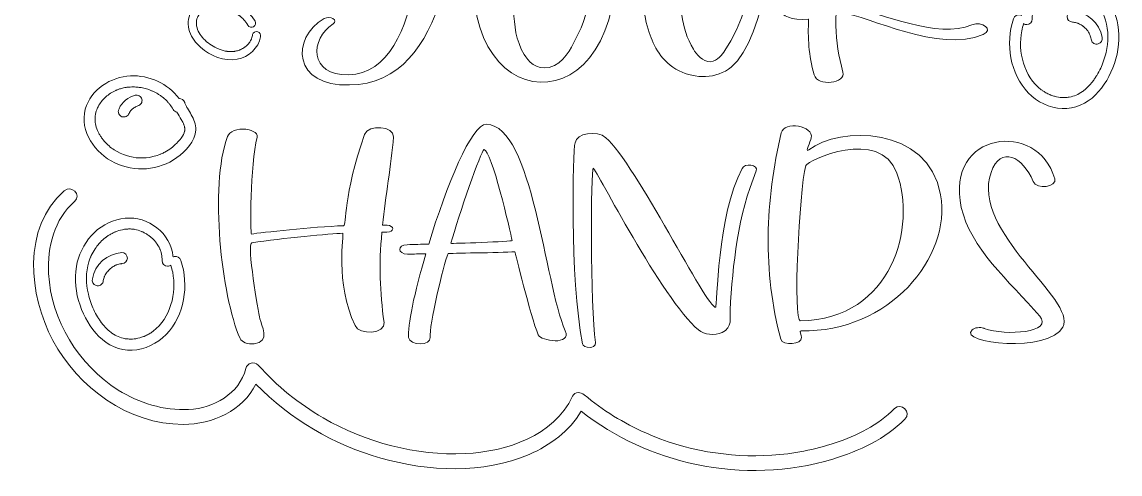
# Model space of a CAD drawing. Header units: inches. Extents: x 0.1 to 11.8, y -10.6 to -1.4.
# Drawn here: x 0.13 to 11.33, y -10.63 to -6.02 of the extents above; entities that cross this region are included whole.
import ezdxf

# ---------------------------------------------------------------- set-up
doc = ezdxf.new("R2010")
doc.units = ezdxf.units.IN
doc.header["$MEASUREMENT"] = 0
doc.layers.add('Layer 1', color=7, linetype='Continuous')

# ---------------------------------------------------------------- blocks, each defined once
blk = doc.blocks.new('block 3')
at = {"layer": 'Layer 1', "lineweight": 0}
for points, knots in [([(5.408, -4.391), (5.388, -4.392), (5.371, -4.396), (5.356, -4.401), (5.159, -4.435), (5.049, -4.518), (4.959, -4.657), (4.841, -4.84), (4.797, -5.037), (4.766, -5.232), (4.472, -7.047), (6.329, -7.144), (6.174, -5.25), (6.153, -4.992), (6.056, -4.348), (5.408, -4.391)], [0, 0, 0, 0, 1, 1, 1, 2, 2, 2, 3, 3, 3, 4, 4, 4, 5, 5, 5, 5]), ([(4.131, -4.467), (3.997, -4.685), (3.554, -5.389), (3.212, -5.501), (3.182, -5.511), (3.155, -5.513), (3.15, -5.509), (3.15, -5.509), (3.142, -5.509), (3.142, -5.509), (3.023, -5.406), (3.195, -4.855), (3.237, -4.624), (3.237, -4.624), (3.238, -4.623), (3.238, -4.623), (3.255, -4.524), (3.025, -4.489), (2.965, -4.582), (2.764, -4.89), (2.674, -5.59), (3.119, -5.626), (3.529, -5.658), (4.127, -4.715), (4.16, -4.705), (4.199, -4.693), (4.287, -6.535), (3.461, -6.556), (3.058, -6.566), (3.067, -6.188), (3.304, -6.037), (3.304, -6.037), (3.305, -6.037), (3.305, -6.037), (3.362, -6), (3.273, -5.947), (3.213, -5.982), (2.868, -6.186), (2.9, -6.678), (3.471, -6.66), (4.487, -6.651), (4.624, -5.015), (4.416, -4.478), (4.383, -4.391), (4.183, -4.383), (4.131, -4.467)], [0, 0, 0, 0, 1, 1, 1, 2, 2, 2, 3, 3, 3, 4, 4, 4, 5, 5, 5, 6, 6, 6, 7, 7, 7, 8, 8, 8, 9, 9, 9, 10, 10, 10, 11, 11, 11, 12, 12, 12, 13, 13, 13, 14, 14, 14, 15, 15, 15, 15]), ([(9.819, -6.046), (9.465, -6.195), (8.896, -5.924), (8.59, -5.865), (8.588, -5.864), (8.581, -5.86), (8.587, -5.857), (8.685, -5.812), (9.726, -5.338), (9.757, -4.74), (9.775, -4.373), (9.009, -4.465), (8.634, -4.758), (8.595, -4.788), (8.652, -4.656), (8.66, -4.606), (8.674, -4.513), (8.445, -4.499), (8.427, -4.591), (8.341, -5.049), (8.163, -5.661), (8.177, -5.775), (8.125, -5.77), (8.074, -5.764), (8.022, -5.769), (7.767, -5.793), (7.803, -6.015), (8.149, -5.989), (8.15, -5.989), (8.153, -5.991), (8.153, -5.992), (8.145, -6.175), (8.153, -6.353), (8.21, -6.557), (8.244, -6.68), (8.538, -6.644), (8.504, -6.528), (8.46, -6.372), (8.435, -6.214), (8.432, -6.056), (8.431, -5.944), (8.414, -5.915), (8.497, -5.924), (8.764, -5.953), (9.479, -6.338), (9.934, -6.145), (10.042, -6.099), (9.927, -6), (9.819, -6.046)], [0, 0, 0, 0, 1, 1, 1, 2, 2, 2, 3, 3, 3, 4, 4, 4, 5, 5, 5, 6, 6, 6, 7, 7, 7, 8, 8, 8, 9, 9, 9, 10, 10, 10, 11, 11, 11, 12, 12, 12, 13, 13, 13, 14, 14, 14, 15, 15, 15, 16, 16, 16, 16]), ([(5.774, -6.2), (5.732, -6.28), (5.656, -6.445), (5.509, -6.48), (5.372, -6.513), (5.289, -6.41), (5.252, -6.347), (5.168, -6.203), (5.151, -6.051), (5.146, -5.9), (5.137, -5.601), (5.1, -5.254), (5.281, -4.8), (5.363, -4.594), (5.416, -4.532), (5.444, -4.532), (5.821, -4.533), (5.912, -4.983), (5.936, -5.167), (5.982, -5.508), (5.947, -5.872), (5.774, -6.2)], [0, 0, 0, 0, 1, 1, 1, 2, 2, 2, 3, 3, 3, 4, 4, 4, 5, 5, 5, 6, 6, 6, 7, 7, 7, 7]), ([(7.686, -4.626), (7.682, -4.675), (7.66, -5.812), (7.298, -6.309), (7.272, -6.343), (7.227, -6.418), (7.155, -6.422), (7.073, -6.427), (7.006, -6.341), (6.979, -6.295), (6.845, -6.07), (6.84, -5.826), (6.851, -5.59), (6.861, -5.343), (6.858, -5.093), (6.899, -4.847), (6.914, -4.755), (6.978, -4.526), (6.738, -4.519), (6.637, -4.513), (6.547, -4.557), (6.537, -4.619), (6.537, -4.616), (6.343, -5.592), (6.528, -6.125), (6.575, -6.261), (6.649, -6.423), (6.833, -6.515), (6.995, -6.597), (7.214, -6.602), (7.364, -6.477), (7.714, -6.185), (7.85, -4.989), (7.873, -4.628), (7.877, -4.551), (7.685, -4.55), (7.686, -4.626)], [0, 0, 0, 0, 1, 1, 1, 2, 2, 2, 3, 3, 3, 4, 4, 4, 5, 5, 5, 6, 6, 6, 7, 7, 7, 8, 8, 8, 9, 9, 9, 10, 10, 10, 11, 11, 11, 12, 12, 12, 12]), ([(8.443, -5.808), (8.4, -5.819), (8.531, -5.292), (8.596, -4.963), (8.884, -4.648), (9.408, -4.562), (9.484, -4.638), (9.665, -4.817), (8.643, -5.754), (8.443, -5.808)], [0, 0, 0, 0, 1, 1, 1, 2, 2, 2, 3, 3, 3, 3]), ([(8.158, -5.904), (7.962, -5.929), (7.946, -5.867), (8.018, -5.85), (8.063, -5.839), (8.152, -5.849), (8.163, -5.854), (8.167, -5.856), (8.16, -5.904), (8.158, -5.904)], [0, 0, 0, 0, 1, 1, 1, 2, 2, 2, 3, 3, 3, 3])]:
    blk.add_open_spline(points, degree=3, knots=knots, dxfattribs=at)
blk = doc.blocks.new('block 4')
at = {"layer": 'Layer 1', "lineweight": 0}
for points, knots in [([(8.155, -7.323), (8.113, -7.355), (8.172, -7.241), (8.181, -7.2), (8.209, -7.078), (7.903, -7.025), (7.874, -7.148), (7.711, -7.838), (7.684, -8.568), (7.87, -9.256), (7.89, -9.328), (8.089, -9.311), (8.082, -9.238), (8.08, -9.215), (8.058, -9.168), (8.076, -9.169), (8.974, -9.194), (9.613, -8.418), (9.5, -7.782), (9.373, -7.071), (8.464, -7.081), (8.155, -7.323)], [0, 0, 0, 0, 1, 1, 1, 2, 2, 2, 3, 3, 3, 4, 4, 4, 5, 5, 5, 6, 6, 6, 7, 7, 7, 7]), ([(10.014, -7.553), (10.11, -7.275), (10.337, -7.391), (10.444, -7.645), (10.444, -7.645), (10.445, -7.647), (10.445, -7.647), (10.48, -7.73), (10.688, -7.703), (10.664, -7.618), (10.493, -7.016), (9.539, -7.13), (9.711, -7.91), (9.802, -8.324), (10.196, -8.659), (10.51, -9.02), (10.654, -9.187), (10.168, -9.227), (9.945, -9.146), (9.945, -9.146), (9.941, -9.145), (9.941, -9.145), (9.9, -9.13), (9.847, -9.137), (9.82, -9.161), (9.671, -9.299), (10.61, -9.402), (10.747, -9.132), (10.89, -8.85), (9.803, -8.159), (10.014, -7.553)], [0, 0, 0, 0, 1, 1, 1, 2, 2, 2, 3, 3, 3, 4, 4, 4, 5, 5, 5, 6, 6, 6, 7, 7, 7, 8, 8, 8, 9, 9, 9, 10, 10, 10, 10]), ([(3.624, -7.167), (3.405, -7.79), (3.443, -8.095), (3.41, -8.097), (3.1, -8.109), (2.569, -8.168), (2.472, -8.182), (2.46, -8.183), (2.455, -7.479), (2.531, -7.193), (2.544, -7.143), (2.447, -7.116), (2.415, -7.112), (2.33, -7.101), (2.245, -7.134), (2.226, -7.186), (2.042, -7.7), (2.165, -8.813), (2.355, -9.248), (2.372, -9.286), (2.434, -9.31), (2.499, -9.303), (2.671, -9.282), (2.571, -9.114), (2.557, -9.047), (2.544, -8.981), (2.418, -8.28), (2.476, -8.271), (2.781, -8.224), (3.284, -8.178), (3.404, -8.174), (3.415, -8.174), (3.321, -8.684), (3.529, -9.115), (3.572, -9.223), (3.839, -9.197), (3.824, -9.086), (3.78, -8.765), (3.77, -8.501), (3.802, -8.164), (3.803, -8.164), (3.795, -8.164), (3.853, -8.164), (3.931, -8.164), (3.932, -8.093), (3.854, -8.092), (3.839, -8.092), (3.824, -8.092), (3.809, -8.091), (3.838, -7.797), (3.896, -7.476), (3.92, -7.19), (3.929, -7.079), (3.662, -7.058), (3.624, -7.167)], [0, 0, 0, 0, 1, 1, 1, 2, 2, 2, 3, 3, 3, 4, 4, 4, 5, 5, 5, 6, 6, 6, 7, 7, 7, 8, 8, 8, 9, 9, 9, 10, 10, 10, 11, 11, 11, 12, 12, 12, 13, 13, 13, 14, 14, 14, 15, 15, 15, 16, 16, 16, 17, 17, 17, 18, 18, 18, 18]), ([(4.869, -7.061), (4.716, -7.055), (4.46, -7.692), (4.279, -8.285), (4.206, -8.287), (4.133, -8.289), (4.06, -8.291), (3.956, -8.293), (3.96, -8.387), (4.063, -8.387), (4.125, -8.386), (4.187, -8.386), (4.249, -8.385), (4.135, -8.776), (4.059, -9.129), (4.074, -9.239), (4.085, -9.324), (4.305, -9.325), (4.294, -9.239), (4.28, -9.119), (4.431, -8.498), (4.476, -8.382), (4.478, -8.377), (5.009, -8.374), (5.158, -8.363), (5.162, -8.363), (5.313, -9.01), (5.397, -9.213), (5.422, -9.273), (5.739, -9.325), (5.671, -9.17), (5.46, -8.683), (5.341, -7.08), (4.869, -7.061)], [0, 0, 0, 0, 1, 1, 1, 2, 2, 2, 3, 3, 3, 4, 4, 4, 5, 5, 5, 6, 6, 6, 7, 7, 7, 8, 8, 8, 9, 9, 9, 10, 10, 10, 11, 11, 11, 11]), ([(7.475, -7.513), (7.221, -7.991), (7.221, -8.927), (7.206, -8.93), (7.12, -8.949), (6.388, -7.461), (6.087, -7.199), (5.994, -7.118), (5.784, -7.152), (5.772, -7.252), (5.748, -7.324), (5.718, -8.621), (5.846, -9.302), (5.85, -9.326), (5.885, -9.343), (5.925, -9.341), (5.942, -9.341), (5.986, -9.327), (5.98, -9.289), (5.923, -8.928), (5.933, -7.506), (5.956, -7.51), (5.988, -7.517), (6.651, -8.84), (7.031, -9.162), (7.087, -9.21), (7.195, -9.221), (7.273, -9.187), (7.381, -9.14), (7.349, -9.03), (7.353, -8.961), (7.379, -8.495), (7.433, -7.988), (7.62, -7.535), (7.644, -7.477), (7.499, -7.455), (7.475, -7.513)], [0, 0, 0, 0, 1, 1, 1, 2, 2, 2, 3, 3, 3, 4, 4, 4, 5, 5, 5, 6, 6, 6, 7, 7, 7, 8, 8, 8, 9, 9, 9, 10, 10, 10, 11, 11, 11, 12, 12, 12, 12]), ([(8.068, -9.07), (7.993, -9.072), (8.056, -7.745), (8.125, -7.483), (8.138, -7.436), (8.877, -7.083), (9.054, -7.561), (9.252, -8.097), (9.019, -9.048), (8.068, -9.07)], [0, 0, 0, 0, 1, 1, 1, 2, 2, 2, 3, 3, 3, 3]), ([(4.506, -8.277), (4.582, -7.998), (4.815, -7.327), (4.842, -7.32), (4.921, -7.318), (5.11, -8.158), (5.131, -8.248), (5.134, -8.258), (4.505, -8.282), (4.506, -8.277)], [0, 0, 0, 0, 1, 1, 1, 2, 2, 2, 3, 3, 3, 3])]:
    blk.add_open_spline(points, degree=3, knots=knots, dxfattribs=at)
blk = doc.blocks.new('block 5')
at = {"layer": 'Layer 1', "lineweight": 0}
for points, knots in [([(10.854, -5.559), (10.738, -5.538), (10.619, -5.561), (10.521, -5.627), (10.428, -5.69), (10.351, -5.787), (10.329, -5.899), (10.326, -5.916), (10.324, -5.932), (10.323, -5.949), (10.319, -5.947), (10.316, -5.946), (10.312, -5.945), (10.281, -5.938), (10.252, -5.954), (10.242, -5.984), (10.159, -6.238), (10.206, -6.545), (10.394, -6.741), (10.485, -6.835), (10.61, -6.895), (10.741, -6.901), (10.869, -6.906), (10.988, -6.85), (11.079, -6.762), (11.168, -6.674), (11.231, -6.56), (11.272, -6.442), (11.315, -6.316), (11.33, -6.179), (11.308, -6.047), (11.271, -5.816), (11.09, -5.6), (10.854, -5.559)], [0, 0, 0, 0, 1, 1, 1, 2, 2, 2, 3, 3, 3, 4, 4, 4, 5, 5, 5, 6, 6, 6, 7, 7, 7, 8, 8, 8, 9, 9, 9, 10, 10, 10, 11, 11, 11, 11]), ([(11.187, -6.329), (11.18, -6.358), (11.171, -6.387), (11.161, -6.415), (11.152, -6.444), (11.144, -6.463), (11.132, -6.488), (11.12, -6.513), (11.107, -6.538), (11.093, -6.562), (11.086, -6.572), (11.079, -6.583), (11.072, -6.593), (11.069, -6.599), (11.065, -6.605), (11.061, -6.61), (11.059, -6.612), (11.057, -6.615), (11.056, -6.617), (11.055, -6.618), (11.052, -6.622), (11.051, -6.623), (11.036, -6.643), (11.019, -6.662), (11.001, -6.68), (10.992, -6.689), (10.983, -6.697), (10.974, -6.705), (10.971, -6.708), (10.968, -6.71), (10.965, -6.712), (10.965, -6.712), (10.963, -6.714), (10.961, -6.715), (10.96, -6.716), (10.958, -6.718), (10.958, -6.718), (10.955, -6.72), (10.951, -6.723), (10.947, -6.726), (10.901, -6.758), (10.865, -6.774), (10.811, -6.784), (10.81, -6.784), (10.802, -6.785), (10.8, -6.786), (10.794, -6.787), (10.787, -6.787), (10.781, -6.787), (10.767, -6.788), (10.752, -6.788), (10.738, -6.788), (10.71, -6.786), (10.693, -6.784), (10.662, -6.775), (10.65, -6.772), (10.637, -6.768), (10.624, -6.763), (10.621, -6.762), (10.617, -6.76), (10.613, -6.759), (10.613, -6.758), (10.613, -6.758), (10.612, -6.758), (10.606, -6.755), (10.599, -6.752), (10.593, -6.749), (10.58, -6.742), (10.567, -6.735), (10.555, -6.728), (10.55, -6.724), (10.545, -6.721), (10.54, -6.718), (10.536, -6.715), (10.533, -6.713), (10.529, -6.71), (10.529, -6.71), (10.527, -6.709), (10.526, -6.708), (10.349, -6.572), (10.285, -6.32), (10.327, -6.107), (10.332, -6.082), (10.338, -6.057), (10.346, -6.033), (10.355, -6.04), (10.366, -6.044), (10.379, -6.043), (10.408, -6.042), (10.436, -6.019), (10.435, -5.987), (10.435, -5.976), (10.435, -5.964), (10.435, -5.953), (10.436, -5.951), (10.436, -5.943), (10.436, -5.941), (10.437, -5.936), (10.438, -5.93), (10.439, -5.924), (10.442, -5.913), (10.445, -5.903), (10.448, -5.892), (10.45, -5.886), (10.452, -5.881), (10.454, -5.875), (10.454, -5.875), (10.455, -5.873), (10.455, -5.872), (10.456, -5.87), (10.457, -5.867), (10.457, -5.867), (10.468, -5.845), (10.48, -5.824), (10.494, -5.804), (10.495, -5.803), (10.496, -5.802), (10.497, -5.8), (10.498, -5.8), (10.498, -5.8), (10.498, -5.799), (10.502, -5.795), (10.506, -5.79), (10.51, -5.785), (10.518, -5.776), (10.527, -5.767), (10.536, -5.759), (10.544, -5.751), (10.553, -5.743), (10.562, -5.736), (10.564, -5.735), (10.568, -5.732), (10.569, -5.731), (10.575, -5.727), (10.581, -5.723), (10.587, -5.719), (10.597, -5.713), (10.606, -5.707), (10.617, -5.702), (10.622, -5.699), (10.628, -5.696), (10.633, -5.693), (10.636, -5.692), (10.638, -5.691), (10.64, -5.69), (10.641, -5.69), (10.642, -5.689), (10.642, -5.689), (10.643, -5.689), (10.643, -5.689), (10.644, -5.689), (10.666, -5.68), (10.689, -5.673), (10.712, -5.668), (10.717, -5.667), (10.722, -5.667), (10.727, -5.666), (10.729, -5.666), (10.734, -5.665), (10.737, -5.665), (10.75, -5.664), (10.763, -5.663), (10.776, -5.664), (10.788, -5.664), (10.8, -5.665), (10.812, -5.666), (10.813, -5.666), (10.814, -5.666), (10.815, -5.666), (10.816, -5.666), (10.816, -5.666), (10.818, -5.667), (10.825, -5.668), (10.832, -5.669), (10.839, -5.671), (10.864, -5.676), (10.888, -5.684), (10.912, -5.693), (10.914, -5.694), (10.914, -5.694), (10.915, -5.694), (10.915, -5.694), (10.916, -5.695), (10.918, -5.696), (10.924, -5.698), (10.93, -5.701), (10.935, -5.704), (10.947, -5.71), (10.958, -5.716), (10.969, -5.722), (10.979, -5.728), (10.989, -5.735), (10.998, -5.742), (11, -5.743), (11.008, -5.749), (11.01, -5.75), (11.011, -5.751), (11.013, -5.752), (11.013, -5.753), (11.017, -5.755), (11.02, -5.758), (11.024, -5.761), (11.043, -5.777), (11.06, -5.794), (11.077, -5.813), (11.097, -5.835), (11.103, -5.842), (11.119, -5.867), (11.133, -5.888), (11.146, -5.911), (11.157, -5.934), (11.159, -5.938), (11.161, -5.942), (11.163, -5.947), (11.162, -5.946), (11.167, -5.956), (11.167, -5.958), (11.173, -5.972), (11.177, -5.985), (11.181, -5.999), (11.213, -6.107), (11.212, -6.221), (11.187, -6.329)], [0, 0, 0, 0, 1, 1, 1, 2, 2, 2, 3, 3, 3, 4, 4, 4, 5, 5, 5, 6, 6, 6, 7, 7, 7, 8, 8, 8, 9, 9, 9, 10, 10, 10, 11, 11, 11, 12, 12, 12, 13, 13, 13, 14, 14, 14, 15, 15, 15, 16, 16, 16, 17, 17, 17, 18, 18, 18, 19, 19, 19, 20, 20, 20, 21, 21, 21, 22, 22, 22, 23, 23, 23, 24, 24, 24, 25, 25, 25, 26, 26, 26, 27, 27, 27, 28, 28, 28, 29, 29, 29, 30, 30, 30, 31, 31, 31, 32, 32, 32, 33, 33, 33, 34, 34, 34, 35, 35, 35, 36, 36, 36, 37, 37, 37, 38, 38, 38, 39, 39, 39, 40, 40, 40, 41, 41, 41, 42, 42, 42, 43, 43, 43, 44, 44, 44, 45, 45, 45, 46, 46, 46, 47, 47, 47, 48, 48, 48, 49, 49, 49, 50, 50, 50, 51, 51, 51, 52, 52, 52, 53, 53, 53, 54, 54, 54, 55, 55, 55, 56, 56, 56, 57, 57, 57, 58, 58, 58, 59, 59, 59, 60, 60, 60, 61, 61, 61, 62, 62, 62, 63, 63, 63, 64, 64, 64, 65, 65, 65, 66, 66, 66, 67, 67, 67, 68, 68, 68, 69, 69, 69, 70, 70, 70, 71, 71, 71, 72, 72, 72, 73, 73, 73, 74, 74, 74, 74]), ([(2.535, -6.116), (2.515, -6.111), (2.487, -6.123), (2.483, -6.145), (2.481, -6.16), (2.477, -6.173), (2.473, -6.187), (2.472, -6.188), (2.472, -6.188), (2.472, -6.189), (2.472, -6.189), (2.471, -6.19), (2.471, -6.191), (2.47, -6.193), (2.469, -6.196), (2.468, -6.198), (2.465, -6.204), (2.461, -6.209), (2.458, -6.215), (2.455, -6.22), (2.452, -6.224), (2.448, -6.229), (2.447, -6.23), (2.445, -6.234), (2.444, -6.235), (2.442, -6.237), (2.44, -6.239), (2.438, -6.242), (2.429, -6.252), (2.419, -6.26), (2.409, -6.269), (2.408, -6.27), (2.404, -6.272), (2.404, -6.273), (2.401, -6.274), (2.399, -6.276), (2.397, -6.277), (2.392, -6.281), (2.386, -6.285), (2.38, -6.288), (2.374, -6.291), (2.367, -6.295), (2.361, -6.298), (2.359, -6.299), (2.357, -6.3), (2.356, -6.3), (2.354, -6.301), (2.351, -6.302), (2.349, -6.303), (2.336, -6.308), (2.322, -6.312), (2.309, -6.314), (2.305, -6.315), (2.301, -6.316), (2.297, -6.317), (2.297, -6.317), (2.296, -6.317), (2.296, -6.317), (2.288, -6.318), (2.28, -6.318), (2.273, -6.319), (2.257, -6.319), (2.242, -6.318), (2.226, -6.317), (2.226, -6.317), (2.223, -6.317), (2.222, -6.316), (2.22, -6.316), (2.217, -6.316), (2.215, -6.315), (2.207, -6.314), (2.199, -6.312), (2.192, -6.311), (2.178, -6.307), (2.165, -6.303), (2.152, -6.299), (2.138, -6.294), (2.13, -6.291), (2.118, -6.285), (2.066, -6.26), (2.024, -6.23), (1.984, -6.189), (1.948, -6.151), (1.921, -6.109), (1.912, -6.056), (1.911, -6.052), (1.911, -6.048), (1.91, -6.04), (1.91, -6.032), (1.91, -6.025), (1.91, -6.017), (1.911, -6.003), (1.911, -6.002), (1.916, -5.986), (1.92, -5.971), (1.921, -5.967), (1.93, -5.953), (1.931, -5.951), (1.932, -5.949), (1.934, -5.946), (1.934, -5.947), (1.936, -5.943), (1.938, -5.941), (1.939, -5.939), (1.942, -5.936), (1.942, -5.936), (1.944, -5.934), (1.946, -5.932), (1.947, -5.93), (1.952, -5.925), (1.957, -5.921), (1.962, -5.916), (1.963, -5.916), (1.963, -5.916), (1.963, -5.915), (1.964, -5.915), (1.964, -5.915), (1.965, -5.914), (1.967, -5.913), (1.969, -5.911), (1.971, -5.91), (1.981, -5.903), (1.992, -5.897), (2.003, -5.892), (2.004, -5.891), (2.006, -5.891), (2.007, -5.89), (2.007, -5.89), (2.007, -5.89), (2.008, -5.89), (2.011, -5.889), (2.014, -5.887), (2.018, -5.886), (2.023, -5.884), (2.028, -5.883), (2.033, -5.881), (2.045, -5.878), (2.057, -5.875), (2.07, -5.873), (2.071, -5.873), (2.072, -5.873), (2.073, -5.873), (2.073, -5.872), (2.074, -5.872), (2.075, -5.872), (2.077, -5.872), (2.08, -5.872), (2.083, -5.871), (2.089, -5.871), (2.095, -5.87), (2.101, -5.87), (2.114, -5.87), (2.126, -5.87), (2.139, -5.871), (2.146, -5.871), (2.153, -5.872), (2.16, -5.872), (2.161, -5.872), (2.165, -5.873), (2.166, -5.873), (2.168, -5.873), (2.17, -5.874), (2.171, -5.874), (2.184, -5.876), (2.196, -5.879), (2.208, -5.882), (2.221, -5.885), (2.234, -5.889), (2.246, -5.894), (2.249, -5.895), (2.253, -5.896), (2.256, -5.898), (2.256, -5.898), (2.258, -5.898), (2.259, -5.899), (2.264, -5.901), (2.268, -5.903), (2.273, -5.905), (2.297, -5.917), (2.319, -5.93), (2.341, -5.946), (2.342, -5.946), (2.347, -5.95), (2.347, -5.951), (2.349, -5.952), (2.351, -5.953), (2.352, -5.955), (2.357, -5.959), (2.362, -5.963), (2.367, -5.967), (2.375, -5.975), (2.384, -5.983), (2.392, -5.992), (2.411, -6.012), (2.42, -6.025), (2.435, -6.05), (2.447, -6.069), (2.473, -6.077), (2.493, -6.065), (2.512, -6.054), (2.519, -6.027), (2.508, -6.008), (2.437, -5.89), (2.312, -5.809), (2.176, -5.791), (2.059, -5.775), (1.915, -5.805), (1.854, -5.917), (1.821, -5.977), (1.819, -6.051), (1.841, -6.115), (1.862, -6.178), (1.903, -6.232), (1.953, -6.275), (2.054, -6.364), (2.191, -6.422), (2.327, -6.396), (2.44, -6.374), (2.546, -6.284), (2.564, -6.168), (2.567, -6.145), (2.559, -6.123), (2.535, -6.116)], [0, 0, 0, 0, 1, 1, 1, 2, 2, 2, 3, 3, 3, 4, 4, 4, 5, 5, 5, 6, 6, 6, 7, 7, 7, 8, 8, 8, 9, 9, 9, 10, 10, 10, 11, 11, 11, 12, 12, 12, 13, 13, 13, 14, 14, 14, 15, 15, 15, 16, 16, 16, 17, 17, 17, 18, 18, 18, 19, 19, 19, 20, 20, 20, 21, 21, 21, 22, 22, 22, 23, 23, 23, 24, 24, 24, 25, 25, 25, 26, 26, 26, 27, 27, 27, 28, 28, 28, 29, 29, 29, 30, 30, 30, 31, 31, 31, 32, 32, 32, 33, 33, 33, 34, 34, 34, 35, 35, 35, 36, 36, 36, 37, 37, 37, 38, 38, 38, 39, 39, 39, 40, 40, 40, 41, 41, 41, 42, 42, 42, 43, 43, 43, 44, 44, 44, 45, 45, 45, 46, 46, 46, 47, 47, 47, 48, 48, 48, 49, 49, 49, 50, 50, 50, 51, 51, 51, 52, 52, 52, 53, 53, 53, 54, 54, 54, 55, 55, 55, 56, 56, 56, 57, 57, 57, 58, 58, 58, 59, 59, 59, 60, 60, 60, 61, 61, 61, 62, 62, 62, 63, 63, 63, 64, 64, 64, 65, 65, 65, 66, 66, 66, 67, 67, 67, 68, 68, 68, 69, 69, 69, 70, 70, 70, 71, 71, 71, 72, 72, 72, 73, 73, 73, 74, 74, 74, 74]), ([(10.845, -5.905), (10.815, -5.903), (10.787, -5.932), (10.789, -5.961), (10.79, -5.993), (10.813, -6.016), (10.845, -6.018), (10.848, -6.018), (10.852, -6.018), (10.855, -6.018), (10.855, -6.018), (10.856, -6.018), (10.856, -6.018), (10.856, -6.018), (10.856, -6.018), (10.856, -6.018), (10.863, -6.02), (10.869, -6.021), (10.876, -6.023), (10.883, -6.025), (10.891, -6.027), (10.898, -6.029), (10.9, -6.03), (10.903, -6.031), (10.906, -6.032), (10.906, -6.032), (10.906, -6.032), (10.907, -6.033), (10.919, -6.039), (10.931, -6.045), (10.943, -6.053), (10.946, -6.055), (10.949, -6.057), (10.951, -6.059), (10.951, -6.059), (10.952, -6.059), (10.952, -6.059), (10.955, -6.064), (10.964, -6.069), (10.968, -6.073), (10.973, -6.078), (10.978, -6.082), (10.983, -6.088), (10.987, -6.092), (10.992, -6.101), (10.997, -6.104), (10.997, -6.104), (10.997, -6.104), (10.997, -6.104), (10.999, -6.107), (11.001, -6.11), (11.003, -6.113), (11.007, -6.119), (11.01, -6.125), (11.014, -6.131), (11.017, -6.137), (11.02, -6.143), (11.023, -6.149), (11.024, -6.152), (11.025, -6.155), (11.026, -6.158), (11.031, -6.172), (11.034, -6.187), (11.037, -6.202), (11.039, -6.215), (11.052, -6.229), (11.063, -6.236), (11.075, -6.243), (11.093, -6.246), (11.106, -6.241), (11.138, -6.231), (11.15, -6.203), (11.146, -6.172), (11.124, -6.026), (10.989, -5.914), (10.845, -5.905)], [0, 0, 0, 0, 1, 1, 1, 2, 2, 2, 3, 3, 3, 4, 4, 4, 5, 5, 5, 6, 6, 6, 7, 7, 7, 8, 8, 8, 9, 9, 9, 10, 10, 10, 11, 11, 11, 12, 12, 12, 13, 13, 13, 14, 14, 14, 15, 15, 15, 16, 16, 16, 17, 17, 17, 18, 18, 18, 19, 19, 19, 20, 20, 20, 21, 21, 21, 22, 22, 22, 23, 23, 23, 24, 24, 24, 25, 25, 25, 25]), ([(1.819, -6.897), (1.812, -6.887), (1.806, -6.876), (1.801, -6.865), (1.8, -6.863), (1.796, -6.853), (1.795, -6.853), (1.794, -6.848), (1.792, -6.844), (1.791, -6.839), (1.782, -6.813), (1.76, -6.798), (1.734, -6.798), (1.619, -6.647), (1.428, -6.558), (1.238, -6.567), (1.036, -6.577), (0.833, -6.705), (0.777, -6.907), (0.715, -7.134), (0.879, -7.359), (1.077, -7.454), (1.281, -7.552), (1.526, -7.536), (1.71, -7.402), (1.802, -7.335), (1.899, -7.237), (1.904, -7.117), (1.907, -7.063), (1.885, -7.01), (1.858, -6.964), (1.846, -6.941), (1.831, -6.92), (1.819, -6.897)], [0, 0, 0, 0, 1, 1, 1, 2, 2, 2, 3, 3, 3, 4, 4, 4, 5, 5, 5, 6, 6, 6, 7, 7, 7, 8, 8, 8, 9, 9, 9, 10, 10, 10, 11, 11, 11, 11]), ([(1.791, -7.12), (1.791, -7.123), (1.791, -7.124), (1.791, -7.125), (1.791, -7.126), (1.791, -7.128), (1.79, -7.13), (1.782, -7.158), (1.774, -7.176), (1.756, -7.202), (1.744, -7.219), (1.727, -7.238), (1.709, -7.255), (1.671, -7.294), (1.637, -7.319), (1.588, -7.345), (1.576, -7.352), (1.563, -7.358), (1.551, -7.363), (1.549, -7.364), (1.548, -7.365), (1.547, -7.365), (1.546, -7.366), (1.545, -7.366), (1.543, -7.367), (1.537, -7.369), (1.532, -7.371), (1.526, -7.373), (1.506, -7.381), (1.485, -7.387), (1.464, -7.392), (1.417, -7.403), (1.382, -7.407), (1.331, -7.405), (1.241, -7.402), (1.152, -7.373), (1.073, -7.323), (1.035, -7.298), (1.002, -7.27), (0.969, -7.233), (0.964, -7.227), (0.96, -7.221), (0.955, -7.216), (0.954, -7.214), (0.947, -7.205), (0.948, -7.206), (0.941, -7.196), (0.934, -7.186), (0.928, -7.175), (0.922, -7.166), (0.917, -7.156), (0.912, -7.146), (0.906, -7.136), (0.903, -7.129), (0.901, -7.124), (0.882, -7.076), (0.875, -7.04), (0.877, -6.992), (0.877, -6.985), (0.878, -6.978), (0.879, -6.972), (0.879, -6.969), (0.88, -6.962), (0.88, -6.961), (0.883, -6.951), (0.885, -6.94), (0.888, -6.929), (0.89, -6.924), (0.892, -6.919), (0.894, -6.914), (0.894, -6.913), (0.897, -6.905), (0.897, -6.904), (0.901, -6.896), (0.904, -6.889), (0.908, -6.882), (0.93, -6.84), (0.949, -6.816), (0.984, -6.784), (1.005, -6.765), (1.012, -6.76), (1.035, -6.745), (1.052, -6.734), (1.07, -6.724), (1.089, -6.715), (1.091, -6.714), (1.094, -6.713), (1.096, -6.712), (1.097, -6.712), (1.098, -6.712), (1.099, -6.711), (1.103, -6.709), (1.108, -6.707), (1.113, -6.706), (1.122, -6.702), (1.132, -6.699), (1.142, -6.697), (1.159, -6.691), (1.177, -6.687), (1.195, -6.684), (1.198, -6.684), (1.2, -6.684), (1.202, -6.683), (1.203, -6.683), (1.204, -6.683), (1.205, -6.683), (1.21, -6.683), (1.215, -6.682), (1.22, -6.682), (1.23, -6.681), (1.24, -6.68), (1.25, -6.68), (1.269, -6.68), (1.287, -6.68), (1.306, -6.682), (1.312, -6.682), (1.319, -6.683), (1.326, -6.684), (1.326, -6.684), (1.327, -6.684), (1.328, -6.684), (1.328, -6.684), (1.329, -6.684), (1.331, -6.684), (1.34, -6.686), (1.35, -6.688), (1.36, -6.69), (1.378, -6.694), (1.396, -6.699), (1.414, -6.704), (1.425, -6.708), (1.436, -6.712), (1.447, -6.716), (1.448, -6.716), (1.455, -6.72), (1.456, -6.72), (1.46, -6.721), (1.463, -6.723), (1.466, -6.724), (1.484, -6.733), (1.501, -6.742), (1.517, -6.752), (1.527, -6.757), (1.536, -6.763), (1.545, -6.769), (1.549, -6.772), (1.553, -6.775), (1.557, -6.778), (1.558, -6.779), (1.559, -6.78), (1.56, -6.78), (1.56, -6.78), (1.561, -6.781), (1.562, -6.782), (1.577, -6.794), (1.591, -6.806), (1.605, -6.82), (1.612, -6.828), (1.62, -6.836), (1.627, -6.844), (1.63, -6.848), (1.633, -6.852), (1.637, -6.855), (1.638, -6.857), (1.638, -6.857), (1.639, -6.858), (1.639, -6.858), (1.639, -6.859), (1.64, -6.86), (1.652, -6.876), (1.663, -6.893), (1.673, -6.911), (1.681, -6.925), (1.696, -6.934), (1.712, -6.937), (1.726, -6.963), (1.742, -6.988), (1.756, -7.013), (1.763, -7.025), (1.769, -7.036), (1.775, -7.048), (1.777, -7.051), (1.778, -7.054), (1.78, -7.057), (1.78, -7.058), (1.78, -7.059), (1.781, -7.06), (1.782, -7.065), (1.784, -7.07), (1.786, -7.075), (1.788, -7.081), (1.789, -7.087), (1.79, -7.093), (1.79, -7.094), (1.791, -7.102), (1.791, -7.103), (1.792, -7.109), (1.792, -7.115), (1.791, -7.12)], [0, 0, 0, 0, 1, 1, 1, 2, 2, 2, 3, 3, 3, 4, 4, 4, 5, 5, 5, 6, 6, 6, 7, 7, 7, 8, 8, 8, 9, 9, 9, 10, 10, 10, 11, 11, 11, 12, 12, 12, 13, 13, 13, 14, 14, 14, 15, 15, 15, 16, 16, 16, 17, 17, 17, 18, 18, 18, 19, 19, 19, 20, 20, 20, 21, 21, 21, 22, 22, 22, 23, 23, 23, 24, 24, 24, 25, 25, 25, 26, 26, 26, 27, 27, 27, 28, 28, 28, 29, 29, 29, 30, 30, 30, 31, 31, 31, 32, 32, 32, 33, 33, 33, 34, 34, 34, 35, 35, 35, 36, 36, 36, 37, 37, 37, 38, 38, 38, 39, 39, 39, 40, 40, 40, 41, 41, 41, 42, 42, 42, 43, 43, 43, 44, 44, 44, 45, 45, 45, 46, 46, 46, 47, 47, 47, 48, 48, 48, 49, 49, 49, 50, 50, 50, 51, 51, 51, 52, 52, 52, 53, 53, 53, 54, 54, 54, 55, 55, 55, 56, 56, 56, 57, 57, 57, 58, 58, 58, 59, 59, 59, 60, 60, 60, 61, 61, 61, 62, 62, 62, 63, 63, 63, 64, 64, 64, 65, 65, 65, 66, 66, 66, 66]), ([(1.328, -6.771), (1.315, -6.763), (1.298, -6.761), (1.284, -6.765), (1.214, -6.783), (1.15, -6.835), (1.121, -6.902), (1.116, -6.911), (1.113, -6.92), (1.113, -6.931), (1.114, -6.936), (1.115, -6.941), (1.115, -6.946), (1.119, -6.96), (1.129, -6.972), (1.141, -6.979), (1.153, -6.987), (1.171, -6.989), (1.185, -6.985), (1.197, -6.982), (1.214, -6.971), (1.219, -6.959), (1.224, -6.947), (1.231, -6.935), (1.239, -6.924), (1.247, -6.915), (1.255, -6.906), (1.264, -6.899), (1.275, -6.891), (1.286, -6.885), (1.298, -6.879), (1.303, -6.877), (1.309, -6.875), (1.314, -6.874), (1.329, -6.87), (1.34, -6.86), (1.348, -6.848), (1.356, -6.835), (1.357, -6.819), (1.354, -6.804), (1.351, -6.791), (1.339, -6.777), (1.328, -6.771)], [0, 0, 0, 0, 1, 1, 1, 2, 2, 2, 3, 3, 3, 4, 4, 4, 5, 5, 5, 6, 6, 6, 7, 7, 7, 8, 8, 8, 9, 9, 9, 10, 10, 10, 11, 11, 11, 12, 12, 12, 13, 13, 13, 14, 14, 14, 14]), ([(1.683, -8.412), (1.679, -8.413), (1.675, -8.414), (1.672, -8.416), (1.671, -8.399), (1.668, -8.383), (1.665, -8.366), (1.643, -8.254), (1.567, -8.157), (1.474, -8.094), (1.376, -8.028), (1.257, -8.005), (1.141, -8.026), (0.904, -8.067), (0.724, -8.283), (0.687, -8.514), (0.665, -8.646), (0.679, -8.783), (0.723, -8.909), (0.764, -9.027), (0.826, -9.141), (0.916, -9.229), (1.006, -9.317), (1.126, -9.373), (1.254, -9.368), (1.385, -9.362), (1.51, -9.302), (1.601, -9.208), (1.789, -9.012), (1.836, -8.705), (1.752, -8.451), (1.743, -8.421), (1.714, -8.405), (1.683, -8.412)], [0, 0, 0, 0, 1, 1, 1, 2, 2, 2, 3, 3, 3, 4, 4, 4, 5, 5, 5, 6, 6, 6, 7, 7, 7, 8, 8, 8, 9, 9, 9, 10, 10, 10, 11, 11, 11, 11]), ([(1.469, -9.175), (1.468, -9.175), (1.466, -9.177), (1.465, -9.177), (1.462, -9.18), (1.459, -9.182), (1.455, -9.185), (1.45, -9.188), (1.445, -9.191), (1.44, -9.195), (1.428, -9.202), (1.415, -9.209), (1.402, -9.216), (1.396, -9.219), (1.389, -9.222), (1.383, -9.225), (1.382, -9.225), (1.382, -9.225), (1.381, -9.226), (1.378, -9.227), (1.374, -9.228), (1.37, -9.23), (1.358, -9.235), (1.345, -9.239), (1.332, -9.242), (1.302, -9.25), (1.284, -9.253), (1.257, -9.255), (1.242, -9.255), (1.228, -9.255), (1.214, -9.254), (1.208, -9.254), (1.201, -9.253), (1.195, -9.253), (1.193, -9.252), (1.185, -9.251), (1.184, -9.251), (1.129, -9.241), (1.094, -9.225), (1.048, -9.193), (1.044, -9.19), (1.04, -9.187), (1.036, -9.185), (1.036, -9.185), (1.035, -9.183), (1.033, -9.182), (1.032, -9.181), (1.03, -9.179), (1.03, -9.179), (1.027, -9.177), (1.024, -9.175), (1.021, -9.172), (1.012, -9.164), (1.003, -9.156), (0.994, -9.147), (0.976, -9.129), (0.959, -9.11), (0.943, -9.09), (0.942, -9.089), (0.939, -9.085), (0.939, -9.084), (0.937, -9.082), (0.936, -9.079), (0.934, -9.077), (0.93, -9.072), (0.926, -9.066), (0.922, -9.06), (0.915, -9.05), (0.909, -9.039), (0.902, -9.029), (0.888, -9.005), (0.875, -8.98), (0.863, -8.955), (0.851, -8.93), (0.843, -8.911), (0.833, -8.882), (0.823, -8.854), (0.815, -8.825), (0.808, -8.796), (0.783, -8.688), (0.781, -8.574), (0.813, -8.466), (0.818, -8.452), (0.822, -8.439), (0.827, -8.425), (0.828, -8.423), (0.832, -8.413), (0.832, -8.414), (0.834, -8.409), (0.836, -8.405), (0.838, -8.401), (0.849, -8.377), (0.862, -8.355), (0.876, -8.334), (0.892, -8.309), (0.898, -8.302), (0.918, -8.28), (0.934, -8.261), (0.952, -8.244), (0.971, -8.228), (0.975, -8.225), (0.978, -8.222), (0.982, -8.219), (0.982, -8.219), (0.984, -8.218), (0.985, -8.217), (0.987, -8.215), (0.995, -8.21), (0.997, -8.209), (1.006, -8.202), (1.016, -8.195), (1.026, -8.189), (1.037, -8.183), (1.048, -8.177), (1.06, -8.171), (1.065, -8.168), (1.071, -8.165), (1.077, -8.163), (1.079, -8.162), (1.079, -8.161), (1.08, -8.161), (1.08, -8.161), (1.081, -8.161), (1.083, -8.16), (1.107, -8.151), (1.131, -8.143), (1.155, -8.138), (1.162, -8.136), (1.169, -8.135), (1.177, -8.134), (1.178, -8.133), (1.179, -8.133), (1.18, -8.133), (1.18, -8.133), (1.181, -8.133), (1.183, -8.133), (1.195, -8.132), (1.207, -8.131), (1.218, -8.13), (1.232, -8.13), (1.245, -8.131), (1.258, -8.132), (1.26, -8.132), (1.266, -8.133), (1.267, -8.133), (1.272, -8.134), (1.277, -8.134), (1.282, -8.135), (1.306, -8.14), (1.328, -8.147), (1.351, -8.156), (1.351, -8.156), (1.352, -8.156), (1.353, -8.156), (1.353, -8.156), (1.353, -8.157), (1.354, -8.157), (1.357, -8.158), (1.359, -8.159), (1.362, -8.16), (1.367, -8.163), (1.373, -8.166), (1.378, -8.169), (1.388, -8.174), (1.398, -8.18), (1.408, -8.186), (1.414, -8.19), (1.42, -8.194), (1.426, -8.198), (1.427, -8.199), (1.431, -8.202), (1.433, -8.203), (1.442, -8.21), (1.451, -8.218), (1.459, -8.226), (1.468, -8.234), (1.477, -8.243), (1.485, -8.252), (1.489, -8.257), (1.493, -8.262), (1.497, -8.266), (1.497, -8.267), (1.497, -8.267), (1.497, -8.267), (1.499, -8.269), (1.5, -8.27), (1.501, -8.271), (1.515, -8.291), (1.527, -8.312), (1.537, -8.334), (1.538, -8.334), (1.539, -8.337), (1.54, -8.339), (1.54, -8.34), (1.541, -8.342), (1.541, -8.342), (1.543, -8.348), (1.545, -8.353), (1.547, -8.359), (1.55, -8.37), (1.553, -8.38), (1.555, -8.391), (1.556, -8.397), (1.557, -8.403), (1.558, -8.408), (1.558, -8.41), (1.559, -8.418), (1.559, -8.42), (1.56, -8.431), (1.56, -8.443), (1.56, -8.454), (1.558, -8.486), (1.586, -8.509), (1.616, -8.51), (1.629, -8.511), (1.64, -8.507), (1.649, -8.5), (1.656, -8.524), (1.663, -8.549), (1.668, -8.573), (1.71, -8.787), (1.645, -9.039), (1.469, -9.175)], [0, 0, 0, 0, 1, 1, 1, 2, 2, 2, 3, 3, 3, 4, 4, 4, 5, 5, 5, 6, 6, 6, 7, 7, 7, 8, 8, 8, 9, 9, 9, 10, 10, 10, 11, 11, 11, 12, 12, 12, 13, 13, 13, 14, 14, 14, 15, 15, 15, 16, 16, 16, 17, 17, 17, 18, 18, 18, 19, 19, 19, 20, 20, 20, 21, 21, 21, 22, 22, 22, 23, 23, 23, 24, 24, 24, 25, 25, 25, 26, 26, 26, 27, 27, 27, 28, 28, 28, 29, 29, 29, 30, 30, 30, 31, 31, 31, 32, 32, 32, 33, 33, 33, 34, 34, 34, 35, 35, 35, 36, 36, 36, 37, 37, 37, 38, 38, 38, 39, 39, 39, 40, 40, 40, 41, 41, 41, 42, 42, 42, 43, 43, 43, 44, 44, 44, 45, 45, 45, 46, 46, 46, 47, 47, 47, 48, 48, 48, 49, 49, 49, 50, 50, 50, 51, 51, 51, 52, 52, 52, 53, 53, 53, 54, 54, 54, 55, 55, 55, 56, 56, 56, 57, 57, 57, 58, 58, 58, 59, 59, 59, 60, 60, 60, 61, 61, 61, 62, 62, 62, 63, 63, 63, 64, 64, 64, 65, 65, 65, 66, 66, 66, 67, 67, 67, 68, 68, 68, 69, 69, 69, 70, 70, 70, 71, 71, 71, 72, 72, 72, 73, 73, 73, 74, 74, 74, 74]), ([(1.15, -8.371), (1.005, -8.381), (0.871, -8.493), (0.849, -8.639), (0.844, -8.67), (0.857, -8.698), (0.889, -8.708), (0.902, -8.713), (0.92, -8.71), (0.932, -8.703), (0.943, -8.696), (0.956, -8.682), (0.958, -8.669), (0.96, -8.654), (0.964, -8.639), (0.969, -8.625), (0.97, -8.622), (0.971, -8.619), (0.972, -8.616), (0.975, -8.61), (0.978, -8.604), (0.981, -8.598), (0.984, -8.592), (0.988, -8.586), (0.992, -8.58), (0.994, -8.577), (0.996, -8.574), (0.998, -8.571), (0.998, -8.571), (0.998, -8.571), (0.998, -8.571), (1.003, -8.568), (1.008, -8.559), (1.012, -8.555), (1.017, -8.549), (1.021, -8.545), (1.027, -8.54), (1.031, -8.536), (1.04, -8.531), (1.043, -8.526), (1.043, -8.526), (1.043, -8.526), (1.043, -8.526), (1.046, -8.524), (1.049, -8.522), (1.052, -8.52), (1.064, -8.512), (1.076, -8.506), (1.088, -8.5), (1.088, -8.499), (1.088, -8.499), (1.089, -8.499), (1.091, -8.498), (1.094, -8.497), (1.097, -8.496), (1.104, -8.494), (1.111, -8.491), (1.119, -8.49), (1.125, -8.488), (1.132, -8.486), (1.139, -8.485), (1.139, -8.485), (1.139, -8.485), (1.139, -8.485), (1.139, -8.485), (1.139, -8.485), (1.139, -8.485), (1.143, -8.485), (1.146, -8.485), (1.15, -8.484), (1.181, -8.482), (1.205, -8.46), (1.206, -8.428), (1.208, -8.399), (1.179, -8.37), (1.15, -8.371)], [0, 0, 0, 0, 1, 1, 1, 2, 2, 2, 3, 3, 3, 4, 4, 4, 5, 5, 5, 6, 6, 6, 7, 7, 7, 8, 8, 8, 9, 9, 9, 10, 10, 10, 11, 11, 11, 12, 12, 12, 13, 13, 13, 14, 14, 14, 15, 15, 15, 16, 16, 16, 17, 17, 17, 18, 18, 18, 19, 19, 19, 20, 20, 20, 21, 21, 21, 22, 22, 22, 23, 23, 23, 24, 24, 24, 25, 25, 25, 25])]:
    blk.add_open_spline(points, degree=3, knots=knots, dxfattribs=at)

msp = doc.modelspace()

# ---------------------------------------------------------------- linework, layer by layer
at = {"layer": 'Layer 1', "lineweight": 0}
msp.add_open_spline([(9.029, -9.965), (8.862, -10.133), (8.647, -10.241), (8.424, -10.315), (8.215, -10.385), (7.998, -10.427), (7.779, -10.441), (7.341, -10.469), (6.894, -10.392), (6.492, -10.214), (6.267, -10.113), (6.054, -9.983), (5.865, -9.823), (5.831, -9.794), (5.77, -9.791), (5.747, -9.838), (5.552, -10.245), (5.074, -10.405), (4.651, -10.424), (4.148, -10.447), (3.639, -10.311), (3.203, -10.06), (2.955, -9.916), (2.731, -9.735), (2.54, -9.52), (2.502, -9.478), (2.427, -9.5), (2.414, -9.554), (2.349, -9.817), (2.086, -9.959), (1.831, -9.974), (1.578, -9.987), (1.326, -9.909), (1.113, -9.775), (0.711, -9.523), (0.426, -9.061), (0.403, -8.584), (0.39, -8.314), (0.459, -8.032), (0.669, -7.847), (0.742, -7.783), (0.635, -7.677), (0.562, -7.741), (0.131, -8.121), (0.2, -8.808), (0.447, -9.269), (0.706, -9.752), (1.214, -10.127), (1.776, -10.126), (2.074, -10.125), (2.385, -9.986), (2.516, -9.715), (2.865, -10.073), (3.311, -10.335), (3.792, -10.471), (4.279, -10.608), (4.831, -10.634), (5.304, -10.432), (5.52, -10.34), (5.713, -10.193), (5.835, -9.992), (6.177, -10.261), (6.582, -10.447), (7.009, -10.536), (7.467, -10.631), (7.95, -10.617), (8.399, -10.481), (8.67, -10.399), (8.934, -10.275), (9.136, -10.072), (9.204, -10.003), (9.098, -9.896), (9.029, -9.965)], degree=3, knots=[0, 0, 0, 0, 1, 1, 1, 2, 2, 2, 3, 3, 3, 4, 4, 4, 5, 5, 5, 6, 6, 6, 7, 7, 7, 8, 8, 8, 9, 9, 9, 10, 10, 10, 11, 11, 11, 12, 12, 12, 13, 13, 13, 14, 14, 14, 15, 15, 15, 16, 16, 16, 17, 17, 17, 18, 18, 18, 19, 19, 19, 20, 20, 20, 21, 21, 21, 22, 22, 22, 23, 23, 23, 24, 24, 24, 24], dxfattribs=at)

# ---------------------------------------------------------------- block references
at = {"layer": 'Layer 1'}
for name in ['block 5', 'block 3', 'block 4']:
    msp.add_blockref(name, (0, 0), dxfattribs=at)

doc.saveas('drawing.dxf')
